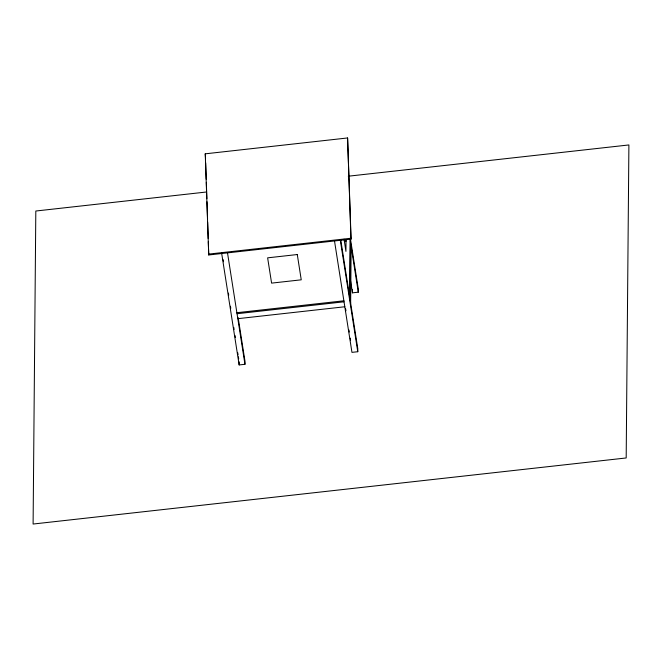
<?xml version="1.0" encoding="UTF-8"?>
<svg xmlns="http://www.w3.org/2000/svg" width="662" height="662" viewBox="0 0 662 662"><rect width="100%" height="100%" fill="white"/><g stroke="black" fill="none" stroke-linecap="round" stroke-linejoin="round"><path stroke-width="0.99" d="M238.163 317.636L244.981 361.22L244.957 364.29L239.148 364.936L239.172 361.866M346.036 239.652L345.928 251.403L344.075 239.23M349.71 297.081L350.206 240.612M349.875 298.09L350.363 241.622M350.645 303.047L351.141 246.578M350.33 238.171L358.308 289.12L358.283 292.182L352.465 292.836L352.498 289.766M334.533 241.133L351.952 352.366L357.761 351.721L357.786 348.651L340.839 240.43M205.253 153.824L347.591 137.961L351.083 239.114L208.737 254.969L205.253 153.824L205.543 158.772M206.445 192.005L35.814 211.021L33.1 524.039L626.186 457.963L628.9 144.945L348.286 176.208M208.588 254.109L350.926 238.254L347.591 137.961M344.389 241.258L346.325 241.042M236.88 312.712L343.876 300.788M237.037 313.722L344.033 301.806M237.815 318.679L344.811 306.763M350.926 238.254L351.083 239.114M349.884 238.585L358.283 292.182M350.562 280.671L352.465 292.836M340.194 239.503L357.761 351.721M345.63 308.757L345.945 310.784M348.965 330.04L349.279 332.067M350.231 338.15L350.546 340.177M227.538 253.058L244.957 364.29M223.177 259.711L223.491 261.738M228.407 293.092L228.721 295.12M230.467 306.249L230.781 308.269M233.777 327.409L234.091 329.436M235.043 335.518L235.366 337.546M237.741 352.747L238.063 354.774M238.378 356.801L238.701 358.829M221.571 252.718L239.148 364.936M205.683 162.869L206.221 179.245M206.329 182.315L206.867 198.683M206.974 201.753L207.554 219.155M207.653 222.225L208.199 238.593M208.298 241.663L208.737 254.969M297.288 254.539L267.63 257.841L271.594 283.121L301.243 279.819L297.288 254.539"/></g></svg>
